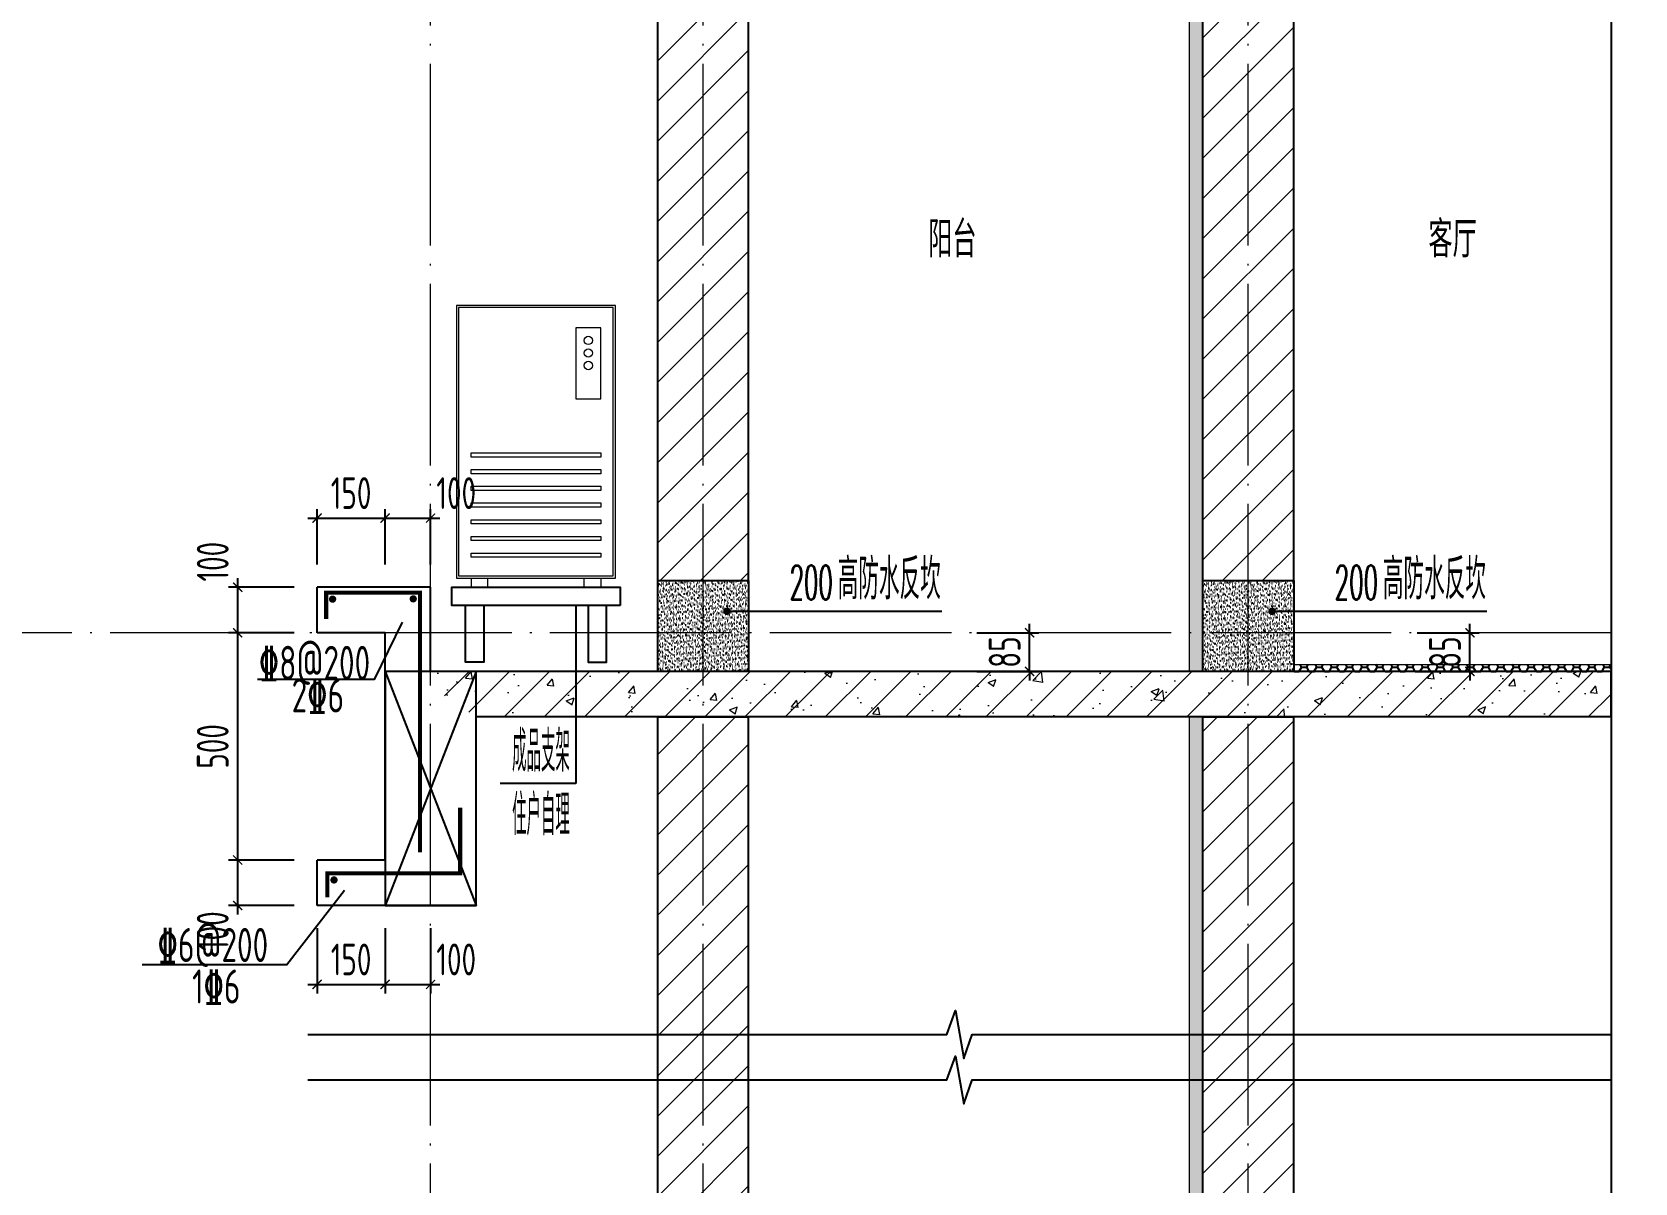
# Model space of a CAD drawing. Extents: x -461650 to 361314, y 245336 to 769729.
# Drawn here: x 257789 to 261318, y 670513 to 673045 of the extents above; entities that cross this region are included whole.
import ezdxf

# ---------------------------------------------------------------- set-up
doc = ezdxf.new("R2010")
doc.units = 0
doc.header["$LTSCALE"] = 1000
doc.linetypes.add('DOTE', pattern=[2.42, 2, -0.2, 0.02, -0.2])
doc.layers.get('0').update_dxf_attribs({"linetype": 'CONTINUOUS'})
doc.layers.get('DEFPOINTS').update_dxf_attribs({"linetype": 'CONTINUOUS'})
for name, color, linetype in [('DIM', 2, 'CONTINUOUS'), ('DIM_IDEN', 67, 'CONTINUOUS'), ('DIM_SYMB', 3, 'CONTINUOUS'), ('PUB_DIM', 3, 'CONTINUOUS'), ('PUB_TEXT', 2, 'CONTINUOUS'), ('REIN', 6, 'CONTINUOUS'), ('S-大样-砼线', 7, 'CONTINUOUS'), ('S-引出线', 40, 'CONTINUOUS'), ('TEXT', 2, 'CONTINUOUS'), ('WALL', 5, 'CONTINUOUS'), ('看线', 251, 'CONTINUOUS'), ('空调外机', 8, 'CONTINUOUS'), ('立面-看线', 251, 'CONTINUOUS')]:
    doc.layers.add(name, color=color, linetype=linetype)
for name, color, linetype, lineweight in [('DOTE', 19, 'DOTE', 9), ('PUB_HATCH', 8, 'CONTINUOUS', 9), ('平面-空调室外机', 143, 'CONTINUOUS', 9)]:
    doc.layers.add(name, color=color, linetype=linetype, lineweight=lineweight)
doc.styles.add('_TCH_DIM_T3', font='SIMPLEX', dxfattribs={"width": 0.705882, "bigfont": 'GBCBIG'})
doc.styles.add('DIM_FONT_T3', font='SIMPLEX', dxfattribs={"width": 0.705882, "bigfont": 'GBCBIG'})
doc.styles.add('TSSD_DIMENSION', font='Tssdeng.shx', dxfattribs={"width": 0.7, "bigfont": 'tssdchn.shx'})
doc.styles.add('TSSD_REIN', font='tssdeng.shx', dxfattribs={"width": 0.7, "height": 300, "bigfont": 'tssdchn.shx'})
doc.dimstyles.new('_TCH_ARCH&&25', dxfattribs={"dimtxt": 74.375, "dimasz": 25, "dimexe": 62.5, "dimexo": 75, "dimgap": 25, "dimtad": 1, "dimdec": 0, "dimzin": 0, "dimdsep": 46, "dimtxsty": '_TCH_DIM_T3', "dimblk": 'ARCHTICK', "dimcen": 0.09, "dimclrt": 7, "dimazin": 0, "dimtfac": 1, "dimtdec": 0, "dimtix": 1, "dimtmove": 2, "dimatfit": 3, "dimldrblk": 'ARCHTICK', "dimfxl": 0, "dimtolj": 1, "dimtzin": 0, "dimarcsym": 0})
doc.dimstyles.new('TSSD_20_20', dxfattribs={"dimtxt": 60, "dimasz": 20, "dimexe": 20, "dimexo": 50, "dimgap": 20, "dimtad": 1, "dimdec": 0, "dimzin": 0, "dimdsep": 46, "dimtxsty": 'TSSD_DIMENSION', "dimblk": 'ARCHTICK', "dimblk1": 'ARCHTICK', "dimblk2": 'ARCHTICK', "dimcen": 0, "dimdle": 20, "dimclrt": 7, "dimadec": 0, "dimazin": 0, "dimtfac": 1, "dimtdec": 0, "dimtix": 1, "dimtmove": 2, "dimatfit": 3, "dimfxl": 0, "dimtolj": 1, "dimtzin": 0, "dimarcsym": 0})
pattern_1 = [(45, (0, 44.88), (-44.1941915, 44.1941915), [])]
pattern_2 = [(45, (-737876.647, 828610.89), (-44.1941915, 44.1941915), [])]

# ---------------------------------------------------------------- blocks, each defined once
blk = doc.blocks.new('kongtiao')
for p, q in [((-338.7, 49), (-338.7, -550.8)), ((11, 49), (-338.7, 49)), ((-334.1, 44.4), (-334.1, -546.2)), ((6.4, 44.4), (-334.1, 44.4)), ((6.4, -546.2), (6.4, 44.4)), ((11, -550.8), (11, 49)), ((-76.2, -0.5), (-76.2, -156.5)), ((-21.1, -0.5), (-76.2, -0.5)), ((-21.1, -156.5), (-21.1, -0.5)), ((-76.2, -156.5), (-21.1, -156.5)), ((-338.7, -550.8), (11, -550.8)), ((-334.1, -546.2), (6.4, -546.2)), ((-306.6, -550.8), (-306.6, -571.2)), ((-269.8, -571.2), (-269.8, -550.8)), ((-57.9, -571.2), (-57.9, -550.8)), ((-21.1, -550.8), (-21.1, -571.2)), ((-306.6, -571.2), (-269.8, -571.2)), ((-21.1, -571.2), (-57.9, -571.2))]:
    blk.add_line(p, q)
for points in [[(-306.6, -275.4), (-21.1, -275.4), (-21.1, -284.6), (-306.6, -284.6)], [(-306.6, -312.1), (-21.1, -312.1), (-21.1, -321.3), (-306.6, -321.3)], [(-306.6, -348.8), (-21.1, -348.8), (-21.1, -358), (-306.6, -358)], [(-306.6, -385.6), (-21.1, -385.6), (-21.1, -394.7), (-306.6, -394.7)], [(-306.6, -422.3), (-21.1, -422.3), (-21.1, -431.5), (-306.6, -431.5)], [(-306.6, -459), (-21.1, -459), (-21.1, -468.2), (-306.6, -468.2)], [(-306.6, -495.7), (-21.1, -495.7), (-21.1, -504.9), (-306.6, -504.9)]]:
    blk.add_lwpolyline(points, close=True)
for centre in [(-48.7, -28), (-48.7, -55.6), (-48.7, -83.1)]:
    blk.add_circle(centre, 9.18)
blk = doc.blocks.new('_ArchTick')
at = {"color": 0, "linetype": 'ByBlock', "const_width": 0.15}
blk.add_lwpolyline([(-0.5, -0.5), (0.5, 0.5)], dxfattribs=at)
blk = doc.blocks.new('*D240')
at = {"layer": 'DEFPOINTS', "color": 0}
for p in [(888125.1, -117286.1), (888291, -117286.1), (888125.1, -117371.1)]:
    blk.add_point(p, dxfattribs=at)
at = {"layer": 'PUB_DIM', "color": 0, "lineweight": -2}
for p, q in [((888291, -117286.1), (888291, -117261.1)), ((888200.1, -117286.1), (888353.5, -117286.1)), ((888291, -117371.1), (888291, -117286.1)), ((888200.1, -117371.1), (888353.5, -117371.1)), ((888291, -117371.1), (888291, -117396.1))]:
    blk.add_line(p, q, dxfattribs=at)
at = {"layer": 'PUB_DIM', "color": 0, "lineweight": -2, "xscale": 25, "yscale": 25, "zscale": 25}
for p, rotation in [((888291, -117286.1), 270), ((888291, -117371.1), 90)]:
    blk.add_blockref('_ArchTick', p, dxfattribs=dict(at, rotation=rotation))
at = {"layer": 'PUB_DIM', "color": 7, "insert": (888228.8, -117328.6), "char_height": 74.38, "attachment_point": 5, "rotation": 90, "style": '_TCH_DIM_T3'}
blk.add_mtext('\\A1;85', dxfattribs=at)
blk = doc.blocks.new('*D241')
at = {"layer": 'DEFPOINTS', "color": 0}
for p in [(887155.7, -117286.1), (887321.7, -117286.1), (887155.7, -117371.1)]:
    blk.add_point(p, dxfattribs=at)
at = {"layer": 'PUB_DIM', "color": 0, "lineweight": -2}
for p, q in [((887321.7, -117286.1), (887321.7, -117261.1)), ((887230.7, -117286.1), (887384.2, -117286.1)), ((887321.7, -117371.1), (887321.7, -117286.1)), ((887230.7, -117371.1), (887384.2, -117371.1)), ((887321.7, -117371.1), (887321.7, -117396.1))]:
    blk.add_line(p, q, dxfattribs=at)
at = {"layer": 'PUB_DIM', "color": 0, "lineweight": -2, "xscale": 25, "yscale": 25, "zscale": 25}
for p, rotation in [((887321.7, -117286.1), 270), ((887321.7, -117371.1), 90)]:
    blk.add_blockref('_ArchTick', p, dxfattribs=dict(at, rotation=rotation))
at = {"layer": 'PUB_DIM', "color": 7, "insert": (887259.5, -117328.6), "char_height": 74.38, "attachment_point": 5, "rotation": 90, "style": '_TCH_DIM_T3'}
blk.add_mtext('\\A1;85', dxfattribs=at)
blk = doc.blocks.new('*D242')
at = {"layer": 'DEFPOINTS', "color": 0}
for p in [(885578.5, -117186.1), (885753.1, -117186.1), (885753.1, -117286.1)]:
    blk.add_point(p, dxfattribs=at)
at = {"layer": 'PUB_DIM', "color": 0, "lineweight": -2}
for p, q in [((885578.5, -117186.1), (885578.5, -117161.1)), ((885678.1, -117186.1), (885516, -117186.1)), ((885578.5, -117286.1), (885578.5, -117186.1)), ((885678.1, -117286.1), (885516, -117286.1)), ((885578.5, -117286.1), (885578.5, -117311.1))]:
    blk.add_line(p, q, dxfattribs=at)
at = {"layer": 'PUB_DIM', "color": 0, "lineweight": -2, "xscale": 25, "yscale": 25, "zscale": 25}
for p, rotation in [((885578.5, -117186.1), 270), ((885578.5, -117286.1), 90)]:
    blk.add_blockref('_ArchTick', p, dxfattribs=dict(at, rotation=rotation))
at = {"layer": 'PUB_DIM', "color": 7, "insert": (885516.3, -117236.1), "char_height": 74.38, "attachment_point": 5, "rotation": 90, "style": '_TCH_DIM_T3'}
blk.add_mtext('\\A1;100', dxfattribs=at)
blk = doc.blocks.new('*D243')
at = {"layer": 'DEFPOINTS', "color": 0}
for p in [(885578.5, -117286.1), (885753.1, -117286.1), (885753.1, -117786.1)]:
    blk.add_point(p, dxfattribs=at)
at = {"layer": 'PUB_DIM', "color": 0, "lineweight": -2}
for p, q in [((885678.1, -117286.1), (885516, -117286.1)), ((885578.5, -117786.1), (885578.5, -117286.1)), ((885678.1, -117786.1), (885516, -117786.1))]:
    blk.add_line(p, q, dxfattribs=at)
at = {"layer": 'PUB_DIM', "color": 0, "lineweight": -2, "xscale": 25, "yscale": 25, "zscale": 25}
for p, rotation in [((885578.5, -117286.1), 90), ((885578.5, -117786.1), 270)]:
    blk.add_blockref('_ArchTick', p, dxfattribs=dict(at, rotation=rotation))
at = {"layer": 'PUB_DIM', "color": 7, "insert": (885516.3, -117536.1), "char_height": 74.38, "attachment_point": 5, "rotation": 90, "style": '_TCH_DIM_T3'}
blk.add_mtext('\\A1;500', dxfattribs=at)
blk = doc.blocks.new('*D244')
at = {"layer": 'DEFPOINTS', "color": 0}
for p in [(885578.5, -117786.1), (885753.1, -117786.1), (885753.1, -117886.1)]:
    blk.add_point(p, dxfattribs=at)
at = {"layer": 'PUB_DIM', "color": 0, "lineweight": -2}
for p, q in [((885578.5, -117786.1), (885578.5, -117761.1)), ((885678.1, -117786.1), (885516, -117786.1)), ((885578.5, -117886.1), (885578.5, -117786.1)), ((885678.1, -117886.1), (885516, -117886.1)), ((885578.5, -117886.1), (885578.5, -117911.1))]:
    blk.add_line(p, q, dxfattribs=at)
at = {"layer": 'PUB_DIM', "color": 0, "lineweight": -2, "xscale": 25, "yscale": 25, "zscale": 25}
for p, rotation in [((885578.5, -117786.1), 270), ((885578.5, -117886.1), 90)]:
    blk.add_blockref('_ArchTick', p, dxfattribs=dict(at, rotation=rotation))
at = {"layer": 'PUB_DIM', "color": 7, "insert": (885516.3, -117836.1), "char_height": 74.38, "attachment_point": 5, "rotation": 90, "style": '_TCH_DIM_T3'}
blk.add_mtext('\\A1;100', dxfattribs=at)
blk = doc.blocks.new('*D245')
at = {"layer": 'DEFPOINTS', "color": 0}
for p in [(885753.1, -117886.1), (885903.1, -117886.1), (885903.1, -118059.8)]:
    blk.add_point(p, dxfattribs=at)
at = {"layer": 'PUB_DIM', "color": 0, "lineweight": -2}
for p, q in [((885753.1, -117961.1), (885753.1, -118122.3)), ((885903.1, -117961.1), (885903.1, -118122.3)), ((885753.1, -118059.8), (885728.1, -118059.8)), ((885753.1, -118059.8), (885903.1, -118059.8)), ((885903.1, -118059.8), (885928.1, -118059.8))]:
    blk.add_line(p, q, dxfattribs=at)
at = {"layer": 'PUB_DIM', "color": 0, "lineweight": -2, "xscale": 25, "yscale": 25, "zscale": 25}
blk.add_blockref('_ArchTick', (885753.1, -118059.8), dxfattribs=at)
at = {"layer": 'PUB_DIM', "color": 0, "lineweight": -2, "xscale": 25, "yscale": 25, "zscale": 25, "rotation": 180}
blk.add_blockref('_ArchTick', (885903.1, -118059.8), dxfattribs=at)
at = {"layer": 'PUB_DIM', "color": 7, "insert": (885828.1, -117997.6), "char_height": 74.38, "attachment_point": 5, "style": '_TCH_DIM_T3'}
blk.add_mtext('\\A1;150', dxfattribs=at)
blk = doc.blocks.new('*D246')
at = {"layer": 'DEFPOINTS', "color": 0}
for p in [(885903.1, -117886.1), (886003.1, -117886.1), (886003.1, -118059.8)]:
    blk.add_point(p, dxfattribs=at)
at = {"layer": 'PUB_DIM', "color": 0, "lineweight": -2}
for p, q in [((885903.1, -117961.1), (885903.1, -118122.3)), ((886003.1, -117961.1), (886003.1, -118122.3)), ((885903.1, -118059.8), (885878.1, -118059.8)), ((885903.1, -118059.8), (886003.1, -118059.8)), ((886003.1, -118059.8), (886028.1, -118059.8))]:
    blk.add_line(p, q, dxfattribs=at)
at = {"layer": 'PUB_DIM', "color": 0, "lineweight": -2, "xscale": 25, "yscale": 25, "zscale": 25}
blk.add_blockref('_ArchTick', (885903.1, -118059.8), dxfattribs=at)
at = {"layer": 'PUB_DIM', "color": 0, "lineweight": -2, "xscale": 25, "yscale": 25, "zscale": 25, "rotation": 180}
blk.add_blockref('_ArchTick', (886003.1, -118059.8), dxfattribs=at)
at = {"layer": 'PUB_DIM', "color": 7, "insert": (885953.1, -117997.6), "char_height": 74.38, "attachment_point": 5, "style": '_TCH_DIM_T3'}
blk.add_mtext('\\A1;100', dxfattribs=at)
blk = doc.blocks.new('*D247')
at = {"layer": 'DEFPOINTS', "color": 0}
for p in [(885903.1, -117033.7), (885753.1, -117186.1), (885903.1, -117186.1)]:
    blk.add_point(p, dxfattribs=at)
at = {"layer": 'PUB_DIM', "color": 0, "lineweight": -2}
for p, q in [((885753.1, -117111.1), (885753.1, -116971.2)), ((885903.1, -117111.1), (885903.1, -116971.2)), ((885753.1, -117033.7), (885728.1, -117033.7)), ((885753.1, -117033.7), (885903.1, -117033.7)), ((885903.1, -117033.7), (885928.1, -117033.7))]:
    blk.add_line(p, q, dxfattribs=at)
at = {"layer": 'PUB_DIM', "color": 0, "lineweight": -2, "xscale": 25, "yscale": 25, "zscale": 25}
blk.add_blockref('_ArchTick', (885753.1, -117033.7), dxfattribs=at)
at = {"layer": 'PUB_DIM', "color": 0, "lineweight": -2, "xscale": 25, "yscale": 25, "zscale": 25, "rotation": 180}
blk.add_blockref('_ArchTick', (885903.1, -117033.7), dxfattribs=at)
at = {"layer": 'PUB_DIM', "color": 7, "insert": (885828.1, -116971.6), "char_height": 74.38, "attachment_point": 5, "style": '_TCH_DIM_T3'}
blk.add_mtext('\\A1;150', dxfattribs=at)
blk = doc.blocks.new('*D248')
at = {"layer": 'DEFPOINTS', "color": 0}
for p in [(886003.1, -117033.7), (885903.1, -117186.1), (886003.1, -117186.1)]:
    blk.add_point(p, dxfattribs=at)
at = {"layer": 'PUB_DIM', "color": 0, "lineweight": -2}
for p, q in [((885903.1, -117111.1), (885903.1, -116971.2)), ((886003.1, -117111.1), (886003.1, -116971.2)), ((885903.1, -117033.7), (885878.1, -117033.7)), ((885903.1, -117033.7), (886003.1, -117033.7)), ((886003.1, -117033.7), (886028.1, -117033.7))]:
    blk.add_line(p, q, dxfattribs=at)
at = {"layer": 'PUB_DIM', "color": 0, "lineweight": -2, "xscale": 25, "yscale": 25, "zscale": 25}
blk.add_blockref('_ArchTick', (885903.1, -117033.7), dxfattribs=at)
at = {"layer": 'PUB_DIM', "color": 0, "lineweight": -2, "xscale": 25, "yscale": 25, "zscale": 25, "rotation": 180}
blk.add_blockref('_ArchTick', (886003.1, -117033.7), dxfattribs=at)
at = {"layer": 'PUB_DIM', "color": 7, "insert": (885953.1, -116971.6), "char_height": 74.38, "attachment_point": 5, "style": '_TCH_DIM_T3'}
blk.add_mtext('\\A1;100', dxfattribs=at)
blk = doc.blocks.new('*D1051')
at = {"layer": 'DEFPOINTS', "color": 0}
for p in [(258566.7, 671975.3), (258416.7, 671823), (258566.7, 671823)]:
    blk.add_point(p, dxfattribs=at)
at = {"layer": 'DIM', "color": 0, "lineweight": -2}
for p, q in [((258416.7, 671873), (258416.7, 671995.3)), ((258566.7, 671873), (258566.7, 671995.3)), ((258396.7, 671975.3), (258586.7, 671975.3))]:
    blk.add_line(p, q, dxfattribs=at)
at = {"layer": 'DIM', "color": 0, "lineweight": -2, "xscale": 20, "yscale": 20, "zscale": 20, "rotation": 180}
blk.add_blockref('_ArchTick', (258416.7, 671975.3), dxfattribs=at)
at = {"layer": 'DIM', "color": 0, "lineweight": -2, "xscale": 20, "yscale": 20, "zscale": 20}
blk.add_blockref('_ArchTick', (258566.7, 671975.3), dxfattribs=at)
at = {"layer": 'DIM', "color": 7, "insert": (258491.7, 672030.3), "char_height": 70, "attachment_point": 5, "style": 'TSSD_DIMENSION'}
blk.add_mtext('\\A1;150', dxfattribs=at)
blk = doc.blocks.new('*D1052')
at = {"layer": 'DEFPOINTS', "color": 0}
for p in [(258666.7, 671975.3), (258566.7, 671823), (258666.7, 671823)]:
    blk.add_point(p, dxfattribs=at)
at = {"layer": 'DIM', "color": 0, "lineweight": -2}
for p, q in [((258566.7, 671873), (258566.7, 671995.3)), ((258666.7, 671873), (258666.7, 671995.3)), ((258546.7, 671975.3), (258686.7, 671975.3))]:
    blk.add_line(p, q, dxfattribs=at)
at = {"layer": 'DIM', "color": 0, "lineweight": -2, "xscale": 20, "yscale": 20, "zscale": 20, "rotation": 180}
blk.add_blockref('_ArchTick', (258566.7, 671975.3), dxfattribs=at)
at = {"layer": 'DIM', "color": 0, "lineweight": -2, "xscale": 20, "yscale": 20, "zscale": 20}
blk.add_blockref('_ArchTick', (258666.7, 671975.3), dxfattribs=at)
at = {"layer": 'DIM', "color": 7, "insert": (258723.1, 672030.3), "char_height": 70, "attachment_point": 5, "style": 'TSSD_DIMENSION'}
blk.add_mtext('\\A1;100', dxfattribs=at)
blk = doc.blocks.new('*D1053')
at = {"layer": 'DEFPOINTS', "color": 0}
for p in [(258416.7, 671123), (258566.7, 671123), (258566.7, 670949.3)]:
    blk.add_point(p, dxfattribs=at)
at = {"layer": 'DIM', "color": 0, "lineweight": -2}
for p, q in [((258416.7, 671073), (258416.7, 670929.3)), ((258566.7, 671073), (258566.7, 670929.3)), ((258396.7, 670949.3), (258586.7, 670949.3))]:
    blk.add_line(p, q, dxfattribs=at)
at = {"layer": 'DIM', "color": 0, "lineweight": -2, "xscale": 20, "yscale": 20, "zscale": 20, "rotation": 180}
blk.add_blockref('_ArchTick', (258416.7, 670949.3), dxfattribs=at)
at = {"layer": 'DIM', "color": 0, "lineweight": -2, "xscale": 20, "yscale": 20, "zscale": 20}
blk.add_blockref('_ArchTick', (258566.7, 670949.3), dxfattribs=at)
at = {"layer": 'DIM', "color": 7, "insert": (258491.7, 671004.3), "char_height": 70, "attachment_point": 5, "style": 'TSSD_DIMENSION'}
blk.add_mtext('\\A1;150', dxfattribs=at)
blk = doc.blocks.new('*D1054')
at = {"layer": 'DEFPOINTS', "color": 0}
for p in [(258566.7, 671123), (258666.7, 671123), (258666.7, 670949.3)]:
    blk.add_point(p, dxfattribs=at)
at = {"layer": 'DIM', "color": 0, "lineweight": -2}
for p, q in [((258566.7, 671073), (258566.7, 670929.3)), ((258666.7, 671073), (258666.7, 670929.3)), ((258546.7, 670949.3), (258686.7, 670949.3))]:
    blk.add_line(p, q, dxfattribs=at)
at = {"layer": 'DIM', "color": 0, "lineweight": -2, "xscale": 20, "yscale": 20, "zscale": 20, "rotation": 180}
blk.add_blockref('_ArchTick', (258566.7, 670949.3), dxfattribs=at)
at = {"layer": 'DIM', "color": 0, "lineweight": -2, "xscale": 20, "yscale": 20, "zscale": 20}
blk.add_blockref('_ArchTick', (258666.7, 670949.3), dxfattribs=at)
at = {"layer": 'DIM', "color": 7, "insert": (258723.1, 671004.3), "char_height": 70, "attachment_point": 5, "style": 'TSSD_DIMENSION'}
blk.add_mtext('\\A1;100', dxfattribs=at)
blk = doc.blocks.new('*D1055')
at = {"layer": 'DEFPOINTS', "color": 0}
for p in [(258242.1, 671823), (258416.7, 671823), (258416.7, 671723)]:
    blk.add_point(p, dxfattribs=at)
at = {"layer": 'DIM', "color": 0, "lineweight": -2}
for p, q in [((258366.7, 671823), (258222.1, 671823)), ((258242.1, 671703), (258242.1, 671843)), ((258366.7, 671723), (258222.1, 671723))]:
    blk.add_line(p, q, dxfattribs=at)
at = {"layer": 'DIM', "color": 0, "lineweight": -2, "xscale": 20, "yscale": 20, "zscale": 20}
for p, rotation in [((258242.1, 671823), 90), ((258242.1, 671723), 270)]:
    blk.add_blockref('_ArchTick', p, dxfattribs=dict(at, rotation=rotation))
at = {"layer": 'DIM', "color": 7, "insert": (258187.1, 671879.4), "char_height": 70, "attachment_point": 5, "rotation": 90, "style": 'TSSD_DIMENSION'}
blk.add_mtext('\\A1;100', dxfattribs=at)
blk = doc.blocks.new('*D1056')
at = {"layer": 'DEFPOINTS', "color": 0}
for p in [(258242.1, 671723), (258416.7, 671723), (258416.7, 671223)]:
    blk.add_point(p, dxfattribs=at)
at = {"layer": 'DIM', "color": 0, "lineweight": -2}
for p, q in [((258366.7, 671723), (258222.1, 671723)), ((258242.1, 671203), (258242.1, 671743)), ((258366.7, 671223), (258222.1, 671223))]:
    blk.add_line(p, q, dxfattribs=at)
at = {"layer": 'DIM', "color": 0, "lineweight": -2, "xscale": 20, "yscale": 20, "zscale": 20}
for p, rotation in [((258242.1, 671723), 90), ((258242.1, 671223), 270)]:
    blk.add_blockref('_ArchTick', p, dxfattribs=dict(at, rotation=rotation))
at = {"layer": 'DIM', "color": 7, "insert": (258187.1, 671473), "char_height": 70, "attachment_point": 5, "rotation": 90, "style": 'TSSD_DIMENSION'}
blk.add_mtext('\\A1;500', dxfattribs=at)
blk = doc.blocks.new('*D1057')
at = {"layer": 'DEFPOINTS', "color": 0}
for p in [(258242.1, 671223), (258416.7, 671223), (258416.7, 671123)]:
    blk.add_point(p, dxfattribs=at)
at = {"layer": 'DIM', "color": 0, "lineweight": -2}
for p, q in [((258366.7, 671223), (258222.1, 671223)), ((258242.1, 671103), (258242.1, 671243)), ((258366.7, 671123), (258222.1, 671123))]:
    blk.add_line(p, q, dxfattribs=at)
at = {"layer": 'DIM', "color": 0, "lineweight": -2, "xscale": 20, "yscale": 20, "zscale": 20}
for p, rotation in [((258242.1, 671223), 90), ((258242.1, 671123), 270)]:
    blk.add_blockref('_ArchTick', p, dxfattribs=dict(at, rotation=rotation))
at = {"layer": 'DIM', "color": 7, "insert": (258187.1, 671066.5), "char_height": 70, "attachment_point": 5, "rotation": 90, "style": 'TSSD_DIMENSION'}
blk.add_mtext('\\A1;100', dxfattribs=at)
blk = doc.blocks.new('*D1058')
at = {"layer": 'DEFPOINTS', "color": 0}
for p in [(259819.4, 671723), (259985.3, 671723), (259819.4, 671638)]:
    blk.add_point(p, dxfattribs=at)
at = {"layer": 'DIM', "color": 0, "lineweight": -2}
for p, q in [((259869.4, 671723), (260005.3, 671723)), ((259985.3, 671723), (259985.3, 671743)), ((259985.3, 671638), (259985.3, 671723)), ((259869.4, 671638), (260005.3, 671638)), ((259985.3, 671638), (259985.3, 671618))]:
    blk.add_line(p, q, dxfattribs=at)
at = {"layer": 'DIM', "color": 0, "lineweight": -2, "xscale": 20, "yscale": 20, "zscale": 20}
for p, rotation in [((259985.3, 671723), 270), ((259985.3, 671638), 90)]:
    blk.add_blockref('_ArchTick', p, dxfattribs=dict(at, rotation=rotation))
at = {"layer": 'DIM', "color": 7, "insert": (259930.3, 671680.5), "char_height": 70, "attachment_point": 5, "rotation": 90, "style": 'TSSD_DIMENSION'}
blk.add_mtext('\\A1;85', dxfattribs=at)
blk = doc.blocks.new('*D1059')
at = {"layer": 'DEFPOINTS', "color": 0}
for p in [(260788.7, 671723), (260954.6, 671723), (260788.7, 671638)]:
    blk.add_point(p, dxfattribs=at)
at = {"layer": 'DIM', "color": 0, "lineweight": -2}
for p, q in [((260838.7, 671723), (260974.6, 671723)), ((260954.6, 671723), (260954.6, 671743)), ((260954.6, 671638), (260954.6, 671723)), ((260838.7, 671638), (260974.6, 671638)), ((260954.6, 671638), (260954.6, 671618))]:
    blk.add_line(p, q, dxfattribs=at)
at = {"layer": 'DIM', "color": 0, "lineweight": -2, "xscale": 20, "yscale": 20, "zscale": 20}
for p, rotation in [((260954.6, 671723), 270), ((260954.6, 671638), 90)]:
    blk.add_blockref('_ArchTick', p, dxfattribs=dict(at, rotation=rotation))
at = {"layer": 'DIM', "color": 7, "insert": (260899.6, 671680.5), "char_height": 70, "attachment_point": 5, "rotation": 90, "style": 'TSSD_DIMENSION'}
blk.add_mtext('\\A1;85', dxfattribs=at)
blk = doc.blocks.new('20210810.11444069')
at = {"layer": 'REIN', "const_width": 9}
for points in [[(405, 840.1), (405, 898.3), (611.8, 898.3), (611.8, 326.7)], [(407.7, 227.9), (407.7, 280.9), (700.1, 280.9), (700.1, 425.3)]]:
    blk.add_lwpolyline(points, dxfattribs=at)
at = {"layer": 'REIN', "const_width": 8}
for points in [[(415.2, 883.9, 1), (423.2, 883.9, 1)], [(592.7, 884.5, 1), (600.7, 884.5, 1)], [(418.3, 266.1, 1), (426.3, 266.1, 1)]]:
    blk.add_lwpolyline(points, format="xyb", close=True, dxfattribs=at)
at = {"layer": 'S-大样-砼线'}
for p, q in [((534.9, 724.8), (734.9, 209.8)), ((734.9, 724.8), (534.9, 209.8))]:
    blk.add_line(p, q, dxfattribs=at)
blk.add_lwpolyline([(734.9, 724.8), (534.9, 724.8), (534.9, 209.8), (734.9, 209.8)], close=True, dxfattribs=at)
at = {"layer": 'S-引出线'}
for points in [[(572.6, 833.3), (511, 706.9), (254.1, 706.9)], [(445.3, 242.7), (318.6, 79.6), (0, 79.6)]]:
    blk.add_lwpolyline(points, dxfattribs=at)
at = {"layer": 'TEXT', "style": 'TSSD_REIN', "width": 0.7}
for s, p in [('%%1328@200', (256.8, 706.1)), ('2%%1326', (329, 634.6)), ('%%1326@200', (33.9, 85.5)), ('1%%1326', (110.1, -5.8))]:
    blk.add_text(s, height=75, rotation=0, dxfattribs=at).set_placement(p)
blk = doc.blocks.new('FDFFSFESESFS')
at = {"layer": 'PUB_HATCH'}
h = blk.add_hatch(dxfattribs=at)
h.set_pattern_fill('普通砖', color=256, scale=25, style=0)
h.set_pattern_definition(pattern_1)
h.paths.add_polyline_path([(886703.1, -117171.1), (886703.1, -114571.1), (886503.1, -114571.1), (886503.1, -117171.1)])
h = blk.add_hatch(dxfattribs=at)
h.set_pattern_fill('普通砖', color=256, scale=25, style=0)
h.set_pattern_definition(pattern_1)
h.paths.add_polyline_path([(887903.1, -117171.1), (887903.1, -114571.1), (887703.1, -114571.1), (887703.1, -117171.1)])
h = blk.add_hatch(dxfattribs=at)
h.set_pattern_fill('钢筋混凝土', color=256, scale=25, style=0)
h.set_pattern_definition([(45, (0, 0), (-44.194174, 44.194174), []), (50, (0, 0), (179.315046, -15.688034), [18.75, -206.25]), (355, (0, 0), (-34.687833, 188.048033), [15, -165]), (100.4514, (14.94, -1.3), (144.627345, 172.359886), [15.935047, -175.285528]), (46.1842, (0, 50), (266.81026, -41.379754), [28.125, -309.375]), (96.6356, (22.23, 46.55), (233.66568, 243.52947), [23.90257, -262.92825]), (351.1842, (0, 50), (233.66549, 243.52965), [22.5, -247.5]), (21, (25, 37.5), (149.226763, -100.654723), [18.75, -206.25]), (326, (25, 37.5), (60.828833, 181.28751), [15, -165]), (71.4514, (37.44, 29.11), (210.055657, 80.632624), [15.935047, -175.285528]), (37.5, (0, 0), (3.039964, 83.2234635), [0, -163, 0, -167.5, 0, -165.625]), (7.5, (0, 0), (65.767384, 98.602928), [0, -95.5, 0, -159.25, 0, -63.125]), (327.5, (-55.75, 0), (133.455609, -5.638718), [0, -62.5, 0, -195, 0, -258.75]), (317.5, (-80.75, 0), (145.796542, 25.026246), [0, -81.25, 0, -129.5, 0, -183.75])])
h.paths.add_polyline_path([(888601.6, -117371.1), (886003.1, -117371.1), (886003.1, -117404.4), (886103.1, -117471.1), (888601.6, -117471.1)])
at = {"layer": '立面-看线'}
h = blk.add_hatch(dxfattribs=at)
h.set_pattern_fill('HONEY', color=256, scale=7, angle=90)
h.set_pattern_definition([(90, (1273065.014, -918539.322), (-9.623705, 16.66875), [11.1125, -22.225]), (210, (1273065.014, -918539.322), (-9.62370845, -16.66874801), [11.1125, -22.225]), (150, (1273065.014, -918539.322), (-19.24741345, 1.99e-06), [-22.225, 11.1125])])
edge = h.paths.add_edge_path()
edge.add_line((887675.7, -117371.1), (887703.1, -117371.1))
edge.add_line((887703.1, -117371.1), (887703.1, -114571.1))
edge.add_line((887703.1, -114571.1), (887673.1, -114571.1))
edge.add_line((887673.1, -114571.1), (887673.1, -117371.1))
h = blk.add_hatch(dxfattribs=at)
h.set_pattern_fill('碎沙', color=256, scale=4)
h.set_pattern_definition([(37.5, (85449.822, -502733.035), (-0.32000626, 9.78826475), [0, -7.7216, 0, -8.636, 0, -8.255]), (7.5, (85449.822, -502733.035), (8.99046566, 14.33650201), [0, -4.1656, 0, -6.9596, 0, -2.667]), (327.5, (85443.574, -502733.035), (15.819847405, 0.02874369), [0, -2.54, 0, -9.144, 0, -11.938]), (317.5, (85443.574, -502733.035), (15.27112905, 4.45858647), [0, -1.27, 0, -5.9944, 0, -6.858])])
h.paths.add_polyline_path([(886503.1, -117371.1), (886703.1, -117371.1), (886703.1, -117171.1), (886503.1, -117171.1)])
h = blk.add_hatch(dxfattribs=at)
h.set_pattern_fill('碎沙', color=256, scale=4)
h.set_pattern_definition([(37.5, (86649.822, -502733.035), (-0.32000626, 9.78826475), [0, -7.7216, 0, -8.636, 0, -8.255]), (7.5, (86649.822, -502733.035), (8.99046566, 14.33650201), [0, -4.1656, 0, -6.9596, 0, -2.667]), (327.5, (86643.574, -502733.035), (15.819847405, 0.02874369), [0, -2.54, 0, -9.144, 0, -11.938]), (317.5, (86643.574, -502733.035), (15.27112905, 4.45858647), [0, -1.27, 0, -5.9944, 0, -6.858])])
h.paths.add_polyline_path([(887703.1, -117371.1), (887903.1, -117371.1), (887903.1, -117171.1), (887703.1, -117171.1)])
h = blk.add_hatch(dxfattribs=at)
h.set_pattern_fill('HONEY', color=256, scale=7)
h.set_pattern_definition([(0, (86553.793, -502733.035), (16.66875, 9.623705), [11.1125, -22.225]), (120, (86553.793, -502733.035), (-16.66874801, 9.62370845), [11.1125, -22.225]), (60, (86553.793, -502733.035), (1.99e-06, 19.24741345), [-22.225, 11.1125])])
h.paths.add_polyline_path([(888601.6, -117356.1), (887903.1, -117356.1), (887903.1, -117371.1), (888601.6, -117371.1)])
at = {"layer": 'DIM_IDEN'}
for p, q in [((886655.5, -117238.8), (886769.9, -117238.8)), ((886769.9, -117238.8), (887128.4, -117238.8)), ((887855.5, -117238.8), (887969.9, -117238.8)), ((887969.9, -117238.8), (888328.4, -117238.8))]:
    blk.add_line(p, q, dxfattribs=at)
at = {"layer": 'DIM_IDEN', "const_width": 8.33}
for points in [[(886651.3, -117238.8, 1), (886659.7, -117238.8, 1)], [(887851.3, -117238.8, 1), (887859.7, -117238.8, 1)]]:
    blk.add_lwpolyline(points, format="xyb", close=True, dxfattribs=at)
at = {"layer": 'PUB_DIM'}
for p, q in [((886322.7, -117226.1), (886322.7, -117617.7)), ((886322.7, -117617.7), (886156.2, -117617.7))]:
    blk.add_line(p, q, dxfattribs=at)
at = {"layer": 'PUB_HATCH', "color": 215}
for p, q in [((887673.1, -114571.1), (887673.1, -117371.1)), ((887903.1, -117356.1), (888601.6, -117356.1))]:
    blk.add_line(p, q, dxfattribs=at)
at = {"layer": 'WALL'}
for p, q in [((886503.1, -117171.1), (886503.1, -114571.1)), ((886503.1, -114571.1), (886703.1, -114571.1)), ((886703.1, -117171.1), (886703.1, -114571.1)), ((887703.1, -117171.1), (887703.1, -114571.1)), ((887703.1, -114571.1), (887903.1, -114571.1)), ((887903.1, -117171.1), (887903.1, -114571.1)), ((886503.1, -117171.1), (886703.1, -117171.1)), ((887703.1, -117171.1), (887903.1, -117171.1)), ((886003.1, -117186.1), (885753.1, -117186.1)), ((885753.1, -117286.1), (885753.1, -117186.1)), ((886003.1, -117371.1), (886003.1, -117186.1)), ((885903.1, -117286.1), (885753.1, -117286.1)), ((885903.1, -117371.1), (885903.1, -117286.1)), ((885903.1, -117786.1), (885903.1, -117371.1)), ((888601.6, -117371.1), (886003.1, -117371.1)), ((888601.6, -117471.1), (888601.6, -117371.1)), ((886103.1, -117886.1), (886103.1, -117471.1)), ((888601.6, -117471.1), (886103.1, -117471.1)), ((885903.1, -117786.1), (885753.1, -117786.1)), ((885753.1, -117886.1), (885753.1, -117786.1)), ((886103.1, -117886.1), (885753.1, -117886.1))]:
    blk.add_line(p, q, dxfattribs=at)
for points in [[(886503.1, -117171.1), (886703.1, -117171.1), (886703.1, -117371.1), (886503.1, -117371.1)], [(887703.1, -117171.1), (887903.1, -117171.1), (887903.1, -117371.1), (887703.1, -117371.1)]]:
    blk.add_lwpolyline(points, close=True, dxfattribs=at)
at = {"layer": '看线'}
blk.add_line((885733.1, -117306.1), (885733.1, -117766.1), dxfattribs=at)
at = {"layer": '看线', "color": 32}
for points in [[(887653.1, -117301.1), (886723.1, -117321.1)], [(888601.6, -117286.1), (887923.1, -117286.1)]]:
    blk.add_lwpolyline(points, dxfattribs=at)
at = {"layer": '空调外机', "linetype": 'Continuous'}
blk.add_lwpolyline([(886420.1, -117226.1), (886050.1, -117226.1), (886050.1, -117186.1), (886420.1, -117186.1)], close=True, dxfattribs=at)
for points in [[(886120.1, -117226.1), (886120.1, -117351.1), (886080.1, -117351.1), (886080.1, -117226.1)], [(886350.1, -117226.1), (886350.1, -117351.1), (886390.1, -117351.1), (886390.1, -117226.1)]]:
    blk.add_lwpolyline(points, dxfattribs=at)
at = {"layer": '平面-空调室外机'}
blk.add_blockref('kongtiao', (886398.9, -116614.9), dxfattribs=at)
at = {"layer": 'PUB_TEXT'}
for s, height, style, width, p in [('阳台', 74.38, 'DIM_FONT_T3', 0.49827, (887098.4, -116460.5)), ('客厅', 74.38, 'DIM_FONT_T3', 0.49827, (888199.6, -116460.5)), ('200', 74.38, 'DIM_FONT_T3', 0.49827, (886793.3, -117212.5)), ('高防水反坎', 89.36, 'DIM_FONT_T3', 0.705882, (886899.1, -117212.5)), ('200', 74.38, 'DIM_FONT_T3', 0.49827, (887993.3, -117212.5)), ('高防水反坎', 89.36, 'DIM_FONT_T3', 0.705882, (888099.1, -117212.5)), ('成品支架', 89.36, '_TCH_DIM_T3', 0.494118, (886182.4, -117591.4)), ('住户自理', 89.36, '_TCH_DIM_T3', 0.494118, (886182.4, -117731.4))]:
    blk.add_text(s, height=height, dxfattribs=dict(at, style=style, width=width)).set_placement(p)
at = {"layer": 'PUB_DIM'}
for p1, p2, distance, picture, middle in [((885753.1, -117186.1), (885903.1, -117186.1), 152.3, '*D247', (885828.1, -116971.6)), ((885903.1, -117186.1), (886003.1, -117186.1), 152.3, '*D248', (885953.1, -116971.6)), ((885753.1, -117286.1), (885753.1, -117186.1), 174.6, '*D242', (885516.3, -117236.1)), ((885753.1, -117786.1), (885753.1, -117286.1), 174.6, '*D243', (885516.3, -117536.1)), ((887155.7, -117371.1), (887155.7, -117286.1), -166, '*D241', (887259.5, -117328.6)), ((888125.1, -117371.1), (888125.1, -117286.1), -166, '*D240', (888228.8, -117328.6)), ((885753.1, -117886.1), (885753.1, -117786.1), 174.6, '*D244', (885516.3, -117836.1)), ((885753.1, -117886.1), (885903.1, -117886.1), -173.7, '*D245', (885828.1, -117997.6)), ((885903.1, -117886.1), (886003.1, -117886.1), -173.7, '*D246', (885953.1, -117997.6))]:
    dim = blk.add_aligned_dim(p1=p1, p2=p2, distance=distance, dimstyle='_TCH_ARCH&&25', dxfattribs=at)
    dim.commit()
    dim.dimension.update_dxf_attribs({"geometry": picture, "text_midpoint": middle})

msp = doc.modelspace()

# ---------------------------------------------------------------- hatches: boundary and pattern name
at = {"layer": 'PUB_HATCH'}
h = msp.add_hatch(dxfattribs=at)
h.set_pattern_fill('普通砖', color=256, scale=25, style=0)
h.set_pattern_definition(pattern_2)
h.paths.add_polyline_path([(259366.69, 671837.98), (259366.69, 674502.98), (259166.69, 674502.98), (259166.69, 671837.98)])
h = msp.add_hatch(dxfattribs=at)
h.set_pattern_fill('普通砖', color=256, scale=25, style=0)
h.set_pattern_definition(pattern_2)
h.paths.add_polyline_path([(260566.69, 671837.98), (260566.69, 674502.98), (260366.69, 674502.98), (260366.69, 671837.98)])
h = msp.add_hatch(dxfattribs=at)
h.set_pattern_fill('钢筋混凝土', color=256, scale=25, style=0)
h.set_pattern_definition([(45, (-737876.647, 828566.014), (-44.194174, 44.194174), []), (50, (-737876.65, 828566.01), (179.315046, -15.688034), [18.75, -206.25]), (355, (-737876.65, 828566.01), (-34.687833, 188.048033), [15, -165]), (100.4514, (-737861.7, 828564.7), (144.627345, 172.359886), [15.935047, -175.285528]), (46.1842, (-737876.65, 828616.01), (266.81026, -41.379754), [28.125, -309.375]), (96.6356, (-737854.4, 828612.57), (233.665676, 243.52947), [23.90257, -262.92825]), (351.1842, (-737876.65, 828616.01), (233.66549, 243.52965), [22.5, -247.5]), (21, (-737851.65, 828603.51), (149.226763, -100.654723), [18.75, -206.25]), (326, (-737851.65, 828603.51), (60.828833, 181.28751), [15, -165]), (71.4514, (-737839.21, 828595.13), (210.055657, 80.632624), [15.935047, -175.285528]), (37.5, (-737876.647, 828566.014), (3.039964, 83.2234635), [0, -163, 0, -167.5, 0, -165.625]), (7.5, (-737876.65, 828566.01), (65.767384, 98.602928), [0, -95.5, 0, -159.25, 0, -63.125]), (327.5, (-737932.397, 828566.014), (133.455609, -5.638718), [0, -62.5, 0, -195, 0, -258.75]), (317.5, (-737957.4, 828566.01), (145.796542, 25.026246), [0, -81.25, 0, -129.5, 0, -183.75])])
h.paths.add_polyline_path([(261265.21, 671637.98), (258666.69, 671637.98), (258666.69, 671604.65), (258766.69, 671537.98), (261265.21, 671537.98)])
at = {"layer": '立面-看线'}
h = msp.add_hatch(dxfattribs=at)
h.set_pattern_fill('HONEY', color=256, scale=7, angle=90)
h.set_pattern_definition([(90, (645728.638, -129530.257), (-9.623705, 16.66875), [11.1125, -22.225]), (210, (645728.638, -129530.257), (-9.62370845, -16.66874801), [11.1125, -22.225]), (150, (645728.638, -129530.257), (-19.24741345, 1.99e-06), [-22.225, 11.1125])])
edge = h.paths.add_edge_path()
edge.add_line((260339.37, 671637.98), (260366.69, 671637.98))
edge.add_line((260366.69, 671637.98), (260366.69, 674502.98))
edge.add_line((260366.69, 674502.98), (260336.69, 674502.98))
edge.add_line((260336.69, 674502.98), (260336.69, 671637.98))
h = msp.add_hatch(dxfattribs=at)
h.set_pattern_fill('碎沙', color=256, scale=4)
h.set_pattern_definition([(37.5, (-541886.5546, 286276.03), (-0.32000626, 9.78826475), [0, -7.7216, 0, -8.636, 0, -8.255]), (7.5, (-541886.555, 286276.03), (8.99046566, 14.33650201), [0, -4.1656, 0, -6.9596, 0, -2.667]), (327.5, (-541892.803, 286276.03), (15.819847405, 0.02874369), [0, -2.54, 0, -9.144, 0, -11.938]), (317.5, (-541892.803, 286276.03), (15.27112905, 4.45858647), [0, -1.27, 0, -5.9944, 0, -6.858])])
h.paths.add_polyline_path([(259166.69, 671637.98), (259366.69, 671637.98), (259366.69, 671837.98), (259166.69, 671837.98)])
h = msp.add_hatch(dxfattribs=at)
h.set_pattern_fill('碎沙', color=256, scale=4)
h.set_pattern_definition([(37.5, (-540686.5546, 286276.03), (-0.32000626, 9.78826475), [0, -7.7216, 0, -8.636, 0, -8.255]), (7.5, (-540686.555, 286276.03), (8.99046566, 14.33650201), [0, -4.1656, 0, -6.9596, 0, -2.667]), (327.5, (-540692.803, 286276.03), (15.819847405, 0.02874369), [0, -2.54, 0, -9.144, 0, -11.938]), (317.5, (-540692.803, 286276.03), (15.27112905, 4.45858647), [0, -1.27, 0, -5.9944, 0, -6.858])])
h.paths.add_polyline_path([(260366.69, 671637.98), (260566.69, 671637.98), (260566.69, 671837.98), (260366.69, 671837.98)])
h = msp.add_hatch(dxfattribs=at)
h.set_pattern_fill('HONEY', color=256, scale=7)
h.set_pattern_definition([(0, (-540782.584, 286276.03), (16.66875, 9.623705), [11.1125, -22.225]), (120, (-540782.584, 286276.03), (-16.66874801, 9.62370845), [11.1125, -22.225]), (60, (-540782.584, 286276.03), (1.99e-06, 19.24741345), [-22.225, 11.1125])])
h.paths.add_polyline_path([(261265.21, 671652.98), (260566.69, 671652.98), (260566.69, 671637.98), (261265.21, 671637.98)])

# ---------------------------------------------------------------- linework, layer by layer
at = {"layer": 'DIM'}
for p, q in [((258986.35, 671782.98), (258986.35, 671391.37)), ((258986.35, 671391.37), (258819.82, 671391.37))]:
    msp.add_line(p, q, dxfattribs=at)
at = {"layer": 'DIM_IDEN'}
for p, q in [((259319.13, 671770.27), (259433.5, 671770.27)), ((259433.5, 671770.27), (259792.05, 671770.27)), ((260519.13, 671770.27), (260633.5, 671770.27)), ((260633.5, 671770.27), (260992.05, 671770.27))]:
    msp.add_line(p, q, dxfattribs=at)
at = {"layer": 'DIM_IDEN', "const_width": 8.33}
for points in [[(259314.96, 671770.27, 1), (259323.29, 671770.27, 1)], [(260514.96, 671770.27, 1), (260523.29, 671770.27, 1)]]:
    msp.add_lwpolyline(points, format="xyb", close=True, dxfattribs=at)
at = {"layer": 'DIM_SYMB'}
msp.add_lwpolyline([(261265.21, 678042.98), (261265.21, 668411.11), (261317.71, 668392), (261212.71, 668373.48), (261265.21, 668354.86), (261265.21, 658722.98)], dxfattribs=at)
at = {"layer": 'DIM_SYMB', "color": 5}
for points in [[(258396.69, 670839.13), (259802.82, 670839.13), (259821.93, 670891.63), (259840.45, 670786.63), (259859.07, 670839.13), (261265.21, 670839.13)], [(258396.69, 670739.13), (259802.82, 670739.13), (259821.93, 670791.63), (259840.45, 670686.63), (259859.07, 670739.13), (261265.21, 670739.13)]]:
    msp.add_lwpolyline(points, dxfattribs=at)
at = {"layer": 'DOTE', "color": 1, "linetype": 'DOTE', "ltscale": 0.2}
for p, q in [((258666.69, 659022.98), (258666.69, 678622.98)), ((259266.69, 659022.98), (259266.69, 678622.98)), ((260466.69, 659022.98), (260466.69, 678622.98)), ((261265.21, 671722.98), (257496.49, 671722.98))]:
    msp.add_line(p, q, dxfattribs=at)
at = {"layer": 'PUB_HATCH', "color": 215}
for p, q in [((260336.69, 674502.98), (260336.69, 671637.98)), ((260566.69, 671652.98), (261265.21, 671652.98))]:
    msp.add_line(p, q, dxfattribs=at)
at = {"layer": 'WALL'}
for p, q in [((259166.69, 671837.98), (259166.69, 674502.98)), ((259366.69, 671837.98), (259366.69, 674502.98)), ((260366.69, 671837.98), (260366.69, 674502.98)), ((260566.69, 671837.98), (260566.69, 674502.98)), ((258666.69, 671822.99), (258416.69, 671822.99)), ((258416.69, 671722.99), (258416.69, 671822.99)), ((258666.69, 671637.98), (258666.69, 671822.99)), ((259166.69, 671837.98), (259366.69, 671837.98)), ((260366.69, 671837.98), (260566.69, 671837.98)), ((258566.69, 671722.99), (258416.69, 671722.99)), ((258566.69, 671637.98), (258566.69, 671722.99)), ((258566.69, 671222.97), (258566.69, 671637.98)), ((261265.21, 671637.98), (258666.69, 671637.98)), ((261265.21, 671537.98), (261265.21, 671637.98)), ((258766.69, 671122.97), (258766.69, 671537.98)), ((261265.21, 671537.98), (258766.69, 671537.98)), ((258566.69, 671222.97), (258416.69, 671222.97)), ((258416.69, 671122.97), (258416.69, 671222.97)), ((258766.69, 671122.97), (258416.69, 671122.97))]:
    msp.add_line(p, q, dxfattribs=at)
for points in [[(259166.69, 671837.98), (259366.69, 671837.98), (259366.69, 671637.98), (259166.69, 671637.98)], [(260366.69, 671837.98), (260566.69, 671837.98), (260566.69, 671637.98), (260366.69, 671637.98)]]:
    msp.add_lwpolyline(points, close=True, dxfattribs=at)
at = {"layer": '空调外机', "linetype": 'Continuous'}
msp.add_lwpolyline([(259083.7, 671782.98), (258713.7, 671782.98), (258713.7, 671822.98), (259083.7, 671822.98)], close=True, dxfattribs=at)
for points in [[(258783.7, 671782.98), (258783.7, 671657.98), (258743.7, 671657.98), (258743.7, 671782.98)], [(259013.7, 671782.98), (259013.7, 671657.98), (259053.7, 671657.98), (259053.7, 671782.98)]]:
    msp.add_lwpolyline(points, dxfattribs=at)

# ---------------------------------------------------------------- block references
msp.add_blockref('FDFFSFESESFS', (-627336.38, 786109.06))
at = {"layer": '平面-空调室外机'}
msp.add_blockref('kongtiao', (259062.54, 672394.14), dxfattribs=at)
at = {"layer": '看线'}
msp.add_blockref('20210810.11444069', (258031.78, 670913.1), dxfattribs=at)

# ---------------------------------------------------------------- texts
at = {"layer": 'PUB_TEXT'}
for s, height, style, width, p in [('阳台', 80, 'TSSD_REIN', 0.7, (259762.02, 672548.61)), ('客厅', 80, 'TSSD_REIN', 0.7, (260863.21, 672548.61)), ('高防水反坎', 89.362, 'DIM_FONT_T3', 0.705882, (259562.76, 671796.52)), ('高防水反坎', 89.362, 'DIM_FONT_T3', 0.705882, (260762.76, 671796.52)), ('200', 74.375, 'DIM_FONT_T3', 0.49827, (259456.88, 671796.52)), ('200', 74.375, 'DIM_FONT_T3', 0.49827, (260656.88, 671796.52)), ('成品支架', 89.362, '_TCH_DIM_T3', 0.494118, (258846.07, 671417.62)), ('住户自理', 89.362, '_TCH_DIM_T3', 0.494118, (258846.07, 671277.62))]:
    msp.add_text(s, height=height, dxfattribs=dict(at, style=style, width=width)).set_placement(p)

# ---------------------------------------------------------------- dimensions: what is measured, and where the dimension line sits
at = {"layer": 'DIM'}
for p1, p2, distance, picture, middle in [((258416.69, 671822.99), (258566.69, 671822.99), 152.32, '*D1051', (258491.69, 672030.32)), ((258416.69, 671222.97), (258416.69, 671722.97), 174.61, '*D1056', (258187.07, 671472.97)), ((259819.36, 671637.98), (259819.36, 671722.98), -165.96, '*D1058', (259930.32, 671680.48)), ((260788.68, 671637.98), (260788.68, 671722.98), -165.96, '*D1059', (260899.64, 671680.48)), ((258416.69, 671122.97), (258566.69, 671122.97), -173.71, '*D1053', (258491.69, 671004.26))]:
    dim = msp.add_aligned_dim(p1=p1, p2=p2, distance=distance, dimstyle='TSSD_20_20', override={"dimtxt": 70}, dxfattribs=at)
    dim.commit()
    dim.dimension.update_dxf_attribs({"geometry": picture, "text_midpoint": middle})
for base, p1, p2, angle, picture, middle in [((258666.69, 671975.32), (258566.69, 671822.99), (258666.69, 671822.99), 360, '*D1052', (258723.13, 672030.32)), ((258242.07, 671822.97), (258416.69, 671722.97), (258416.69, 671822.97), 90, '*D1055', (258187.07, 671879.42)), ((258242.07, 671222.97), (258416.69, 671122.97), (258416.69, 671222.97), 90, '*D1057', (258187.07, 671066.52)), ((258666.69, 670949.26), (258566.69, 671122.97), (258666.69, 671122.97), 360, '*D1054', (258723.13, 671004.26))]:
    dim = msp.add_linear_dim(base=base, p1=p1, p2=p2, angle=angle, dimstyle='TSSD_20_20', override={"dimtxt": 70}, dxfattribs=at)
    dim.commit()
    dim.dimension.update_dxf_attribs({"geometry": picture, "text_midpoint": middle, "dimtype": 161})

doc.saveas('drawing.dxf')
